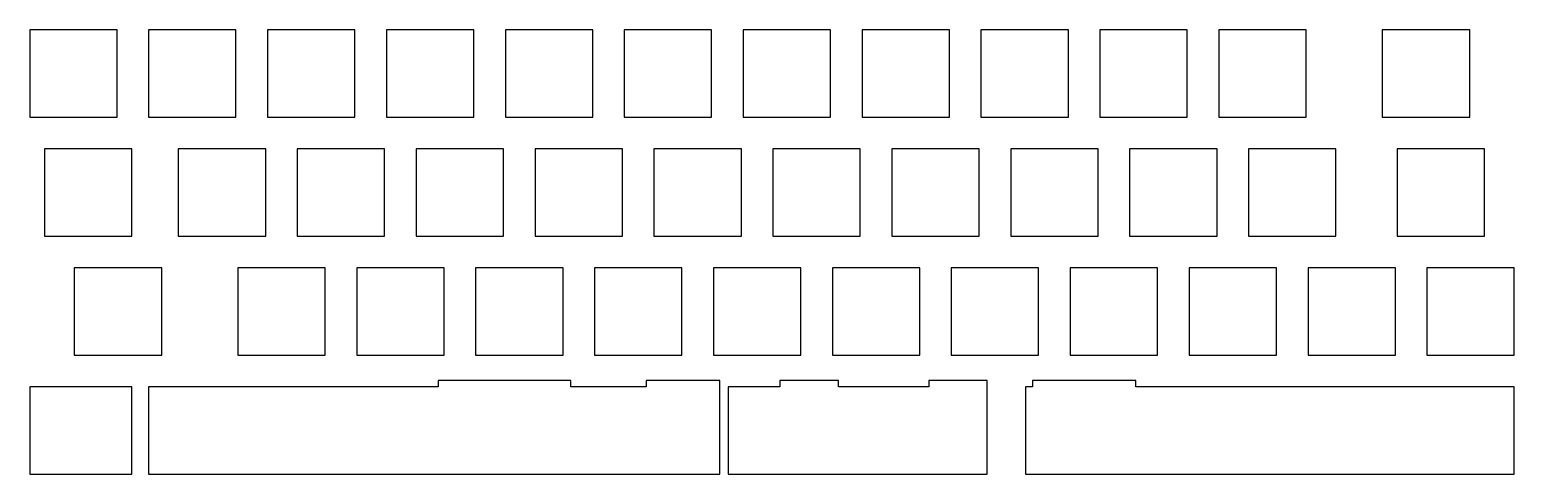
# Model space of a CAD drawing. Header units: millimetres. Extents: x 3 to 240, y -74 to -3.
import ezdxf

# ---------------------------------------------------------------- set-up
doc = ezdxf.new("R2010")
doc.units = ezdxf.units.MM

msp = doc.modelspace()

# ---------------------------------------------------------------- linework, layer by layer
for p, q in [((16.525, -2.525), (2.525, -2.525)), ((2.525, -2.525), (2.525, -16.525)), ((16.525, -16.525), (16.525, -2.525)), ((35.575, -2.525), (21.575, -2.525)), ((21.575, -2.525), (21.575, -16.525)), ((35.575, -16.525), (35.575, -2.525)), ((54.625, -2.525), (40.625, -2.525)), ((40.625, -2.525), (40.625, -16.525)), ((54.625, -16.525), (54.625, -2.525)), ((73.675, -2.525), (59.675, -2.525)), ((59.675, -2.525), (59.675, -16.525)), ((73.675, -16.525), (73.675, -2.525)), ((92.725, -2.525), (78.725, -2.525)), ((78.725, -2.525), (78.725, -16.525)), ((92.725, -16.525), (92.725, -2.525)), ((111.775, -2.525), (97.775, -2.525)), ((97.775, -2.525), (97.775, -16.525)), ((111.775, -16.525), (111.775, -2.525)), ((130.825, -2.525), (116.825, -2.525)), ((116.825, -2.525), (116.825, -16.525)), ((130.825, -16.525), (130.825, -2.525)), ((149.875, -2.525), (135.875, -2.525)), ((135.875, -2.525), (135.875, -16.525)), ((149.875, -16.525), (149.875, -2.525)), ((168.925, -2.525), (154.925, -2.525)), ((154.925, -2.525), (154.925, -16.525)), ((168.925, -16.525), (168.925, -2.525)), ((187.975, -2.525), (173.975, -2.525)), ((173.975, -2.525), (173.975, -16.525)), ((187.975, -16.525), (187.975, -2.525)), ((207.025, -2.525), (193.025, -2.525)), ((193.025, -2.525), (193.025, -16.525)), ((207.025, -16.525), (207.025, -2.525)), ((233.21875, -2.525), (219.21875, -2.525)), ((219.21875, -2.525), (219.21875, -16.525)), ((233.21875, -16.525), (233.21875, -2.525)), ((2.525, -16.525), (16.525, -16.525)), ((21.575, -16.525), (35.575, -16.525)), ((40.625, -16.525), (54.625, -16.525)), ((59.675, -16.525), (73.675, -16.525)), ((78.725, -16.525), (92.725, -16.525)), ((97.775, -16.525), (111.775, -16.525)), ((116.825, -16.525), (130.825, -16.525)), ((135.875, -16.525), (149.875, -16.525)), ((154.925, -16.525), (168.925, -16.525)), ((173.975, -16.525), (187.975, -16.525)), ((193.025, -16.525), (207.025, -16.525)), ((219.21875, -16.525), (233.21875, -16.525)), ((18.90625, -21.575), (4.90625, -21.575)), ((4.90625, -21.575), (4.90625, -35.575)), ((18.90625, -35.575), (18.90625, -21.575)), ((40.3375, -21.575), (26.3375, -21.575)), ((26.3375, -21.575), (26.3375, -35.575)), ((40.3375, -35.575), (40.3375, -21.575)), ((59.3875, -21.575), (45.3875, -21.575)), ((45.3875, -21.575), (45.3875, -35.575)), ((59.3875, -35.575), (59.3875, -21.575)), ((78.4375, -21.575), (64.4375, -21.575)), ((64.4375, -21.575), (64.4375, -35.575)), ((78.4375, -35.575), (78.4375, -21.575)), ((97.4875, -21.575), (83.4875, -21.575)), ((83.4875, -21.575), (83.4875, -35.575)), ((97.4875, -35.575), (97.4875, -21.575)), ((116.5375, -21.575), (102.5375, -21.575)), ((102.5375, -21.575), (102.5375, -35.575)), ((116.5375, -35.575), (116.5375, -21.575)), ((135.5875, -21.575), (121.5875, -21.575)), ((121.5875, -21.575), (121.5875, -35.575)), ((135.5875, -35.575), (135.5875, -21.575)), ((154.6375, -21.575), (140.6375, -21.575)), ((140.6375, -21.575), (140.6375, -35.575)), ((154.6375, -35.575), (154.6375, -21.575)), ((173.6875, -21.575), (159.6875, -21.575)), ((159.6875, -21.575), (159.6875, -35.575)), ((173.6875, -35.575), (173.6875, -21.575)), ((192.7375, -21.575), (178.7375, -21.575)), ((178.7375, -21.575), (178.7375, -35.575)), ((192.7375, -35.575), (192.7375, -21.575)), ((211.7875, -21.575), (197.7875, -21.575)), ((197.7875, -21.575), (197.7875, -35.575)), ((211.7875, -35.575), (211.7875, -21.575)), ((235.6, -21.575), (221.6, -21.575)), ((221.6, -21.575), (221.6, -35.575)), ((235.6, -35.575), (235.6, -21.575)), ((4.90625, -35.575), (18.90625, -35.575)), ((26.3375, -35.575), (40.3375, -35.575)), ((45.3875, -35.575), (59.3875, -35.575)), ((64.4375, -35.575), (78.4375, -35.575)), ((83.4875, -35.575), (97.4875, -35.575)), ((102.5375, -35.575), (116.5375, -35.575)), ((121.5875, -35.575), (135.5875, -35.575)), ((140.6375, -35.575), (154.6375, -35.575)), ((159.6875, -35.575), (173.6875, -35.575)), ((178.7375, -35.575), (192.7375, -35.575)), ((197.7875, -35.575), (211.7875, -35.575)), ((221.6, -35.575), (235.6, -35.575)), ((23.66875, -40.625), (9.66875, -40.625)), ((9.66875, -40.625), (9.66875, -54.625)), ((23.66875, -54.625), (23.66875, -40.625)), ((49.8625, -40.625), (35.8625, -40.625)), ((35.8625, -40.625), (35.8625, -54.625)), ((49.8625, -54.625), (49.8625, -40.625)), ((68.9125, -40.625), (54.9125, -40.625)), ((54.9125, -40.625), (54.9125, -54.625)), ((68.9125, -54.625), (68.9125, -40.625)), ((87.9625, -40.625), (73.9625, -40.625)), ((73.9625, -40.625), (73.9625, -54.625)), ((87.9625, -54.625), (87.9625, -40.625)), ((107.0125, -40.625), (93.0125, -40.625)), ((93.0125, -40.625), (93.0125, -54.625)), ((107.0125, -54.625), (107.0125, -40.625)), ((126.0625, -40.625), (112.0625, -40.625)), ((112.0625, -40.625), (112.0625, -54.625)), ((126.0625, -54.625), (126.0625, -40.625)), ((145.1125, -40.625), (131.1125, -40.625)), ((131.1125, -40.625), (131.1125, -54.625)), ((145.1125, -54.625), (145.1125, -40.625)), ((164.1625, -40.625), (150.1625, -40.625)), ((150.1625, -40.625), (150.1625, -54.625)), ((164.1625, -54.625), (164.1625, -40.625)), ((183.2125, -40.625), (169.2125, -40.625)), ((169.2125, -40.625), (169.2125, -54.625)), ((183.2125, -54.625), (183.2125, -40.625)), ((202.2625, -40.625), (188.2625, -40.625)), ((188.2625, -40.625), (188.2625, -54.625)), ((202.2625, -54.625), (202.2625, -40.625)), ((221.3125, -40.625), (207.3125, -40.625)), ((207.3125, -40.625), (207.3125, -54.625)), ((221.3125, -54.625), (221.3125, -40.625)), ((240.3625, -40.625), (226.3625, -40.625)), ((226.3625, -40.625), (226.3625, -54.625)), ((240.3625, -54.625), (240.3625, -40.625)), ((9.66875, -54.625), (23.66875, -54.625)), ((35.8625, -54.625), (49.8625, -54.625)), ((54.9125, -54.625), (68.9125, -54.625)), ((73.9625, -54.625), (87.9625, -54.625)), ((93.0125, -54.625), (107.0125, -54.625)), ((112.0625, -54.625), (126.0625, -54.625)), ((131.1125, -54.625), (145.1125, -54.625)), ((150.1625, -54.625), (164.1625, -54.625)), ((169.2125, -54.625), (183.2125, -54.625)), ((188.2625, -54.625), (202.2625, -54.625)), ((207.3125, -54.625), (221.3125, -54.625)), ((226.3625, -54.625), (240.3625, -54.625)), ((67.94375, -58.675), (67.9375, -58.675)), ((67.9375, -58.675), (67.9375, -59.675)), ((72.70625, -58.675), (67.94375, -58.675)), ((74.9375, -58.675), (72.70625, -58.675)), ((74.94375, -58.675), (74.9375, -58.675)), ((77.43075, -58.675), (74.94375, -58.675)), ((79.70625, -58.675), (77.43075, -58.675)), ((82.19325, -58.675), (79.70625, -58.675)), ((84.43075, -58.675), (82.19325, -58.675)), ((89.19325, -58.675), (84.43075, -58.675)), ((89.19325, -59.675), (89.19325, -58.675)), ((106.0375, -58.675), (101.30675, -58.675)), ((101.30675, -58.675), (101.30675, -59.675)), ((106.06925, -58.675), (106.0375, -58.675)), ((108.30675, -58.675), (106.06925, -58.675)), ((113.0375, -58.675), (108.30675, -58.675)), ((113.06925, -58.675), (113.0375, -58.675)), ((113.06925, -73.675), (113.06925, -58.675)), ((125.05575, -58.675), (122.6745, -58.675)), ((122.6745, -58.675), (122.6745, -59.675)), ((125.0875, -58.675), (125.05575, -58.675)), ((129.6745, -58.675), (125.0875, -58.675)), ((132.05575, -58.675), (129.6745, -58.675)), ((132.0875, -58.675), (132.05575, -58.675)), ((132.0875, -59.675), (132.0875, -58.675)), ((148.93175, -58.675), (146.5505, -58.675)), ((146.5505, -58.675), (146.5505, -59.675)), ((153.5505, -58.675), (148.93175, -58.675)), ((155.93175, -58.675), (153.5505, -58.675)), ((155.93175, -73.675), (155.93175, -58.675)), ((167.94375, -58.675), (163.1875, -58.675)), ((163.1875, -58.675), (163.1875, -59.675)), ((170.1875, -58.675), (167.94375, -58.675)), ((172.70625, -58.675), (170.1875, -58.675)), ((174.94375, -58.675), (172.70625, -58.675)), ((179.70625, -58.675), (174.94375, -58.675)), ((179.70625, -59.675), (179.70625, -58.675)), ((4.90625, -59.675), (2.525, -59.675)), ((2.525, -59.675), (2.525, -73.675)), ((16.525, -59.675), (4.90625, -59.675)), ((18.90625, -59.675), (16.525, -59.675)), ((18.90625, -73.675), (18.90625, -59.675)), ((23.95625, -59.675), (21.575, -59.675)), ((21.575, -59.675), (21.575, -73.675)), ((26.3375, -59.675), (23.95625, -59.675)), ((31.1, -59.675), (26.3375, -59.675)), ((35.575, -59.675), (31.1, -59.675)), ((37.95625, -59.675), (35.575, -59.675)), ((40.3375, -59.675), (37.95625, -59.675)), ((40.625, -59.675), (40.3375, -59.675)), ((45.1, -59.675), (40.625, -59.675)), ((45.3875, -59.675), (45.1, -59.675)), ((47.76875, -59.675), (45.3875, -59.675)), ((54.625, -59.675), (47.76875, -59.675)), ((57.29375, -59.675), (54.625, -59.675)), ((59.3875, -59.675), (57.29375, -59.675)), ((59.675, -59.675), (59.3875, -59.675)), ((61.76875, -59.675), (59.675, -59.675)), ((67.9375, -59.675), (61.76875, -59.675)), ((90.63125, -59.675), (89.19325, -59.675)), ((97.4875, -59.675), (90.63125, -59.675)), ((99.86875, -59.675), (97.4875, -59.675)), ((101.30675, -59.675), (99.86875, -59.675)), ((119.20625, -59.675), (114.44375, -59.675)), ((114.44375, -59.675), (114.44375, -73.675)), ((122.6745, -59.675), (119.20625, -59.675)), ((133.20625, -59.675), (132.0875, -59.675)), ((133.49375, -59.675), (133.20625, -59.675)), ((140.6375, -59.675), (133.49375, -59.675)), ((145.1125, -59.675), (140.6375, -59.675)), ((146.5505, -59.675), (145.1125, -59.675)), ((163.1875, -59.675), (162.06875, -59.675)), ((162.06875, -59.675), (162.06875, -73.675)), ((180.83125, -59.675), (179.70625, -59.675)), ((181.11875, -59.675), (180.83125, -59.675)), ((183.5, -59.675), (181.11875, -59.675)), ((188.2625, -59.675), (183.5, -59.675)), ((190.35625, -59.675), (188.2625, -59.675)), ((193.025, -59.675), (190.35625, -59.675)), ((195.11875, -59.675), (193.025, -59.675)), ((197.5, -59.675), (195.11875, -59.675)), ((202.2625, -59.675), (197.5, -59.675)), ((202.55, -59.675), (202.2625, -59.675)), ((207.025, -59.675), (202.55, -59.675)), ((207.3125, -59.675), (207.025, -59.675)), ((216.55, -59.675), (207.3125, -59.675)), ((219.21875, -59.675), (216.55, -59.675)), ((221.3125, -59.675), (219.21875, -59.675)), ((223.98125, -59.675), (221.3125, -59.675)), ((226.3625, -59.675), (223.98125, -59.675)), ((233.21875, -59.675), (226.3625, -59.675)), ((237.98125, -59.675), (233.21875, -59.675)), ((240.3625, -59.675), (237.98125, -59.675)), ((240.3625, -73.675), (240.3625, -59.675)), ((2.525, -73.675), (4.90625, -73.675)), ((4.90625, -73.675), (16.525, -73.675)), ((16.525, -73.675), (18.90625, -73.675)), ((21.575, -73.675), (23.95625, -73.675)), ((23.95625, -73.675), (26.3375, -73.675)), ((26.3375, -73.675), (31.1, -73.675)), ((31.1, -73.675), (35.575, -73.675)), ((35.575, -73.675), (37.95625, -73.675)), ((37.95625, -73.675), (40.3375, -73.675)), ((40.3375, -73.675), (40.625, -73.675)), ((40.625, -73.675), (45.1, -73.675)), ((45.1, -73.675), (45.3875, -73.675)), ((45.3875, -73.675), (47.76875, -73.675)), ((47.76875, -73.675), (54.625, -73.675)), ((54.625, -73.675), (57.29375, -73.675)), ((57.29375, -73.675), (59.3875, -73.675)), ((59.3875, -73.675), (59.675, -73.675)), ((59.675, -73.675), (61.76875, -73.675)), ((61.76875, -73.675), (67.9375, -73.675)), ((67.9375, -73.675), (67.94375, -73.675)), ((67.94375, -73.675), (71.29375, -73.675)), ((71.29375, -73.675), (72.70625, -73.675)), ((72.70625, -73.675), (73.675, -73.675)), ((73.675, -73.675), (74.9375, -73.675)), ((74.9375, -73.675), (74.94375, -73.675)), ((74.94375, -73.675), (77.43075, -73.675)), ((77.43075, -73.675), (79.70625, -73.675)), ((79.70625, -73.675), (82.19325, -73.675)), ((82.19325, -73.675), (83.4875, -73.675)), ((83.4875, -73.675), (84.43075, -73.675)), ((84.43075, -73.675), (85.86875, -73.675)), ((85.86875, -73.675), (89.19325, -73.675)), ((89.19325, -73.675), (90.63125, -73.675)), ((90.63125, -73.675), (97.4875, -73.675)), ((97.4875, -73.675), (99.86875, -73.675)), ((99.86875, -73.675), (101.30675, -73.675)), ((101.30675, -73.675), (104.63125, -73.675)), ((104.63125, -73.675), (106.0375, -73.675)), ((106.0375, -73.675), (106.06925, -73.675)), ((106.06925, -73.675), (108.30675, -73.675)), ((108.30675, -73.675), (113.0375, -73.675)), ((113.0375, -73.675), (113.06925, -73.675)), ((114.44375, -73.675), (119.20625, -73.675)), ((119.20625, -73.675), (122.6745, -73.675)), ((122.6745, -73.675), (125.05575, -73.675)), ((125.05575, -73.675), (125.0875, -73.675)), ((125.0875, -73.675), (128.44375, -73.675)), ((128.44375, -73.675), (129.6745, -73.675)), ((129.6745, -73.675), (131.1125, -73.675)), ((131.1125, -73.675), (132.05575, -73.675)), ((132.05575, -73.675), (132.0875, -73.675)), ((132.0875, -73.675), (133.20625, -73.675)), ((133.20625, -73.675), (133.49375, -73.675)), ((133.49375, -73.675), (140.6375, -73.675)), ((140.6375, -73.675), (145.1125, -73.675)), ((145.1125, -73.675), (146.5505, -73.675)), ((146.5505, -73.675), (147.49375, -73.675)), ((147.49375, -73.675), (148.93175, -73.675)), ((148.93175, -73.675), (153.5505, -73.675)), ((153.5505, -73.675), (154.6375, -73.675)), ((154.6375, -73.675), (155.93175, -73.675)), ((162.06875, -73.675), (163.1875, -73.675)), ((163.1875, -73.675), (164.45, -73.675)), ((164.45, -73.675), (166.83125, -73.675)), ((166.83125, -73.675), (167.94375, -73.675)), ((167.94375, -73.675), (170.1875, -73.675)), ((170.1875, -73.675), (172.70625, -73.675)), ((172.70625, -73.675), (174.94375, -73.675)), ((174.94375, -73.675), (176.06875, -73.675)), ((176.06875, -73.675), (176.35625, -73.675)), ((176.35625, -73.675), (178.45, -73.675)), ((178.45, -73.675), (179.70625, -73.675)), ((179.70625, -73.675), (180.83125, -73.675)), ((180.83125, -73.675), (181.11875, -73.675)), ((181.11875, -73.675), (183.5, -73.675)), ((183.5, -73.675), (188.2625, -73.675)), ((188.2625, -73.675), (190.35625, -73.675)), ((190.35625, -73.675), (193.025, -73.675)), ((193.025, -73.675), (195.11875, -73.675)), ((195.11875, -73.675), (197.5, -73.675)), ((197.5, -73.675), (202.2625, -73.675)), ((202.2625, -73.675), (202.55, -73.675)), ((202.55, -73.675), (207.025, -73.675)), ((207.025, -73.675), (207.3125, -73.675)), ((207.3125, -73.675), (216.55, -73.675)), ((216.55, -73.675), (219.21875, -73.675)), ((219.21875, -73.675), (221.3125, -73.675)), ((221.3125, -73.675), (223.98125, -73.675)), ((223.98125, -73.675), (226.3625, -73.675)), ((226.3625, -73.675), (233.21875, -73.675)), ((233.21875, -73.675), (237.98125, -73.675)), ((237.98125, -73.675), (240.3625, -73.675))]:
    msp.add_line(p, q)

doc.saveas('drawing.dxf')
